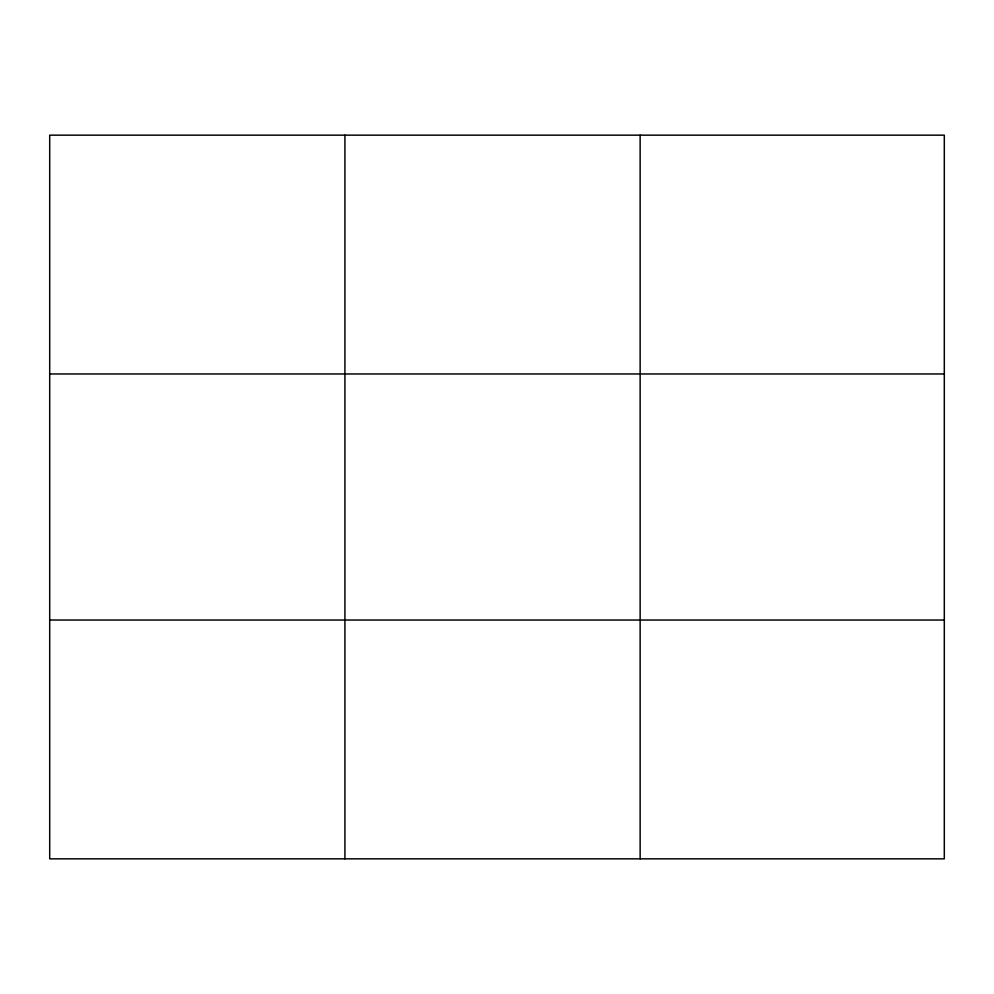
<?xml version="1.0" encoding="UTF-8"?>
<svg xmlns="http://www.w3.org/2000/svg" width="994" height="994" viewBox="0 0 994 994"><rect width="100%" height="100%" fill="white"/><g stroke="black" fill="none" stroke-linecap="round" stroke-linejoin="round"><path stroke-width="1.49" d="M344.918 135.159L344.918 858.841M640.136 135.159L640.136 858.841M944.3 373.968L944.3 135.159L49.7 135.159L49.7 858.841L944.3 858.841L944.3 373.968L49.7 373.968M49.7 620.032L944.3 620.032"/></g></svg>
